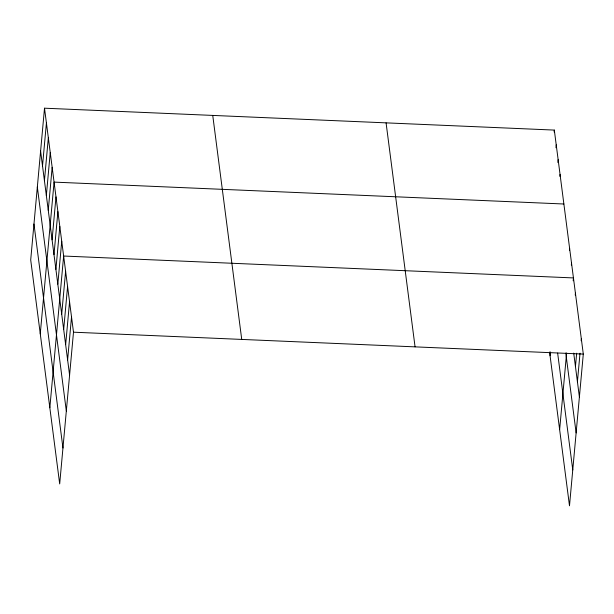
<?xml version="1.0" encoding="UTF-8"?>
<svg xmlns="http://www.w3.org/2000/svg" width="614" height="614" viewBox="0 0 614 614"><rect width="100%" height="100%" fill="white"/><g stroke="black" fill="none" stroke-linecap="round" stroke-linejoin="round"><path stroke-width="0.92" d="M44.507 108.194L30.7 259.914L59.688 483.916L73.496 332.197L44.507 108.194L554.312 130.084L583.3 354.086L569.493 505.806L549.591 352.029M42.512 165.903L46.418 122.977M44.431 180.685L48.337 137.759M46.342 195.467L50.248 152.541M48.253 210.257L52.159 167.33M40.263 333.832L54.078 182.112L563.875 204.001M52.083 239.821L55.989 196.894M53.994 254.61L57.9 211.684M55.905 269.392L59.811 226.466M57.823 284.175L61.73 241.248M49.834 407.757L63.641 256.03L573.445 277.927L573.184 280.79M61.707 314.191L65.614 271.265M63.679 329.426L67.586 286.5M65.652 344.661L69.559 301.727M67.617 359.888L71.523 316.962M554.135 131.995L554.312 130.084M555.962 147.728L556.223 144.866M557.873 162.51L558.134 159.655M559.876 176.341L560.052 174.437M550.067 355.729L550.413 351.945M569.447 250.266L569.615 248.355M571.358 265.048L571.527 263.145M559.638 429.646L566.615 352.973M575.241 295.065L575.418 293.162M575.448 366.55L576.669 353.196M577.421 381.785L580.023 353.165M581.159 340.762L581.328 338.859M73.496 332.197L583.3 354.086M573.714 353.111L579.393 397.012M565.793 353.058L576.124 432.916M557.642 353.088L572.762 469.91M386.076 122.861L415.064 346.864M212.743 115.417L241.732 339.419M40.601 151.121L69.589 375.123M37.331 187.017L66.327 411.027M33.97 224.01L62.958 448.013"/></g></svg>
